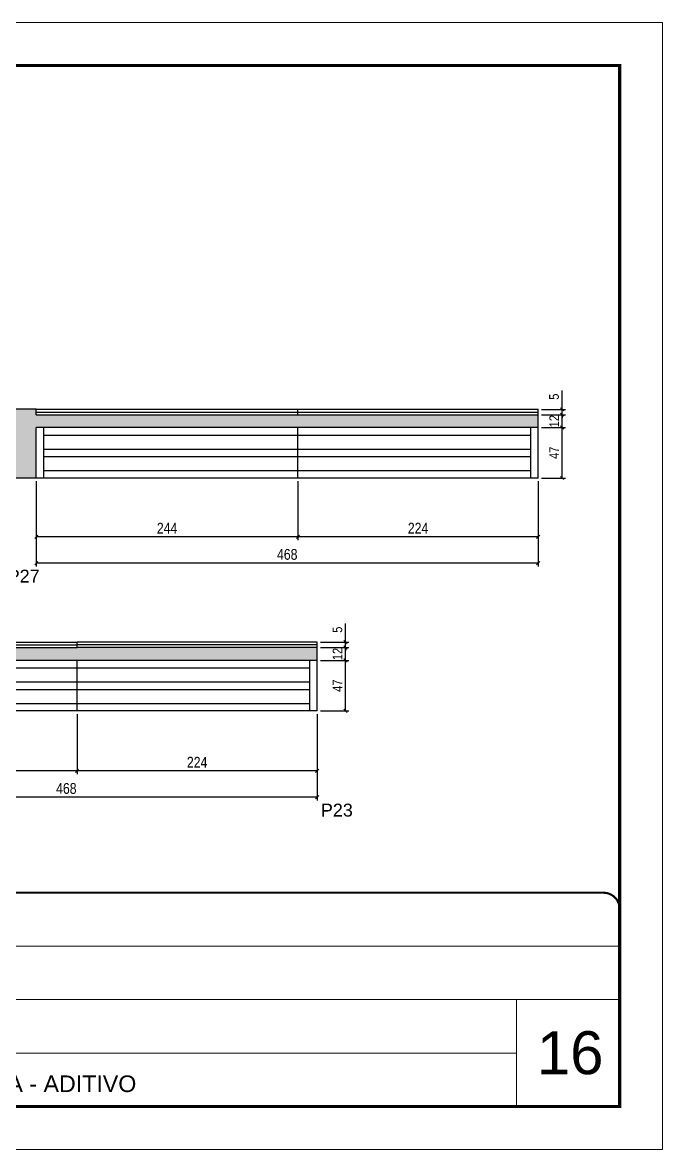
# Model space of a CAD drawing. Extents: x -10448 to -1189, y -11772 to 17235.
# Drawn here: x -4792 to -4195, y 12349 to 13399 of the extents above; entities that cross this region are included whole.
import ezdxf

# ---------------------------------------------------------------- set-up
doc = ezdxf.new("R2010")
doc.units = 0
doc.linetypes.add('CONTINUO', pattern=[0])
doc.linetypes.add('DASHED', pattern=[0.75, 0.5, -0.25])
for name, color, linetype in [('5', 5, 'Continuous'), ('COTA', 241, 'Continuous'), ('Painéis', 200, 'Continuous'), ('SARR_2.2x7', 40, 'Continuous'), ('SARR_EDITAR', 141, 'Continuous')]:
    doc.layers.add(name, color=color, linetype=linetype)
for name, color, linetype, lineweight in [('CARIMBO', 255, 'Continuous', 9), ('Folhas', 255, 'Continuous', 9), ('SARRAFO DE PRESSAO', 251, 'DASHED', 9)]:
    doc.layers.add(name, color=color, linetype=linetype, lineweight=lineweight)
doc.styles.add('ARIAL', font='arial.ttf')
doc.styles.add('COTA TECNICA', font='techl___.ttf', dxfattribs={"height": 10})
doc.styles.add('COTA TECNICA-50', font='techl___.ttf', dxfattribs={"height": 9})
doc.styles.get("Standard").update_dxf_attribs({"font": 'arial.ttf'})
doc.dimstyles.new('COTA PAINEL-50', dxfattribs={"dimtxt": 9, "dimasz": 3, "dimexe": 3, "dimexo": 3, "dimgap": 3, "dimtad": 1, "dimdec": 1, "dimzin": 12, "dimdsep": 46, "dimtxsty": 'COTA TECNICA-50', "dimblk1": 'OBLIQUE', "dimblk2": 'OBLIQUE', "dimsah": 1, "dimcen": 0.9, "dimclrd": 4, "dimclre": 4, "dimclrt": 240, "dimadec": 1, "dimazin": 3, "dimtfac": 1, "dimtdec": 1, "dimtmove": 0, "dimatfit": 3, "dimfxl": 1, "dimtolj": 1, "dimtzin": 12, "dimarcsym": 0})
doc.dimstyles.new('PAINEL', dxfattribs={"dimtxt": 10, "dimasz": 3, "dimexe": 3, "dimexo": 3, "dimgap": 3, "dimtad": 1, "dimdec": 1, "dimzin": 12, "dimdsep": 46, "dimtxsty": 'COTA TECNICA', "dimblk1": 'OBLIQUE', "dimblk2": 'OBLIQUE', "dimsah": 1, "dimcen": 0.9, "dimclrd": 4, "dimclre": 4, "dimclrt": 240, "dimadec": 1, "dimazin": 3, "dimtfac": 1, "dimtdec": 1, "dimtmove": 0, "dimatfit": 3, "dimfxl": 1, "dimtolj": 1, "dimtzin": 12, "dimarcsym": 0})

# ---------------------------------------------------------------- blocks, each defined once
blk = doc.blocks.new('9999999999')
at = {"color": 30, "linetype": 'CONTINUO'}
for p, q in [((98564.6, 34379.6), (99584, 34379.6)), ((98564.6, 34329.8), (99488, 34329.8)), ((99584, 34329.8), (99488, 34329.8)), ((99488, 34329.8), (99488, 34230.2)), ((98564.6, 34280), (99488, 34280))]:
    blk.add_line(p, q, dxfattribs=at)
at = {"color": 30, "linetype": 'CONTINUO', "const_width": 2}
blk.add_lwpolyline([(99584, 34230.2), (99584, 34414.4, 0.414214), (99569, 34429.4), (98229, 34429.4, 0.414214), (98214, 34414.4), (98214, 34245.2, 0.414214), (98229, 34230.2), (99584, 34230.2)], format="xyb", dxfattribs=at)
at = {"layer": 'Folhas'}
blk.add_lwpolyline([(98139, 34190.2), (99624, 34190.2), (99624, 35240.2), (98139, 35240.2)], close=True, dxfattribs=at)
at = {"layer": 'Folhas', "color": 30, "const_width": 3}
blk.add_lwpolyline([(98214, 34230.2), (99584, 34230.2), (99584, 35200.2), (98214, 35200.2)], close=True, dxfattribs=at)
at = {"color": 7, "linetype": 'Continuous', "ltscale": 5, "style": 'ARIAL'}
blk.add_text('LATERAL DE VIGA - ADITIVO', height=15.483, dxfattribs=at).set_placement((98837.7, 34243.7))
blk = doc.blocks.new('_Oblique')
at = {"color": 0, "linetype": 'ByBlock', "lineweight": -2}
blk.add_line((-0.5, -0.5), (0.5, 0.5), dxfattribs=at)
blk = doc.blocks.new('*D392')
at = {"layer": 'COTA', "color": 4, "linetype": 'ByBlock', "lineweight": -2, "transparency": 16777216}
for p, q in [((-4288.3, 13038.1), (-4288.3, 13055.6)), ((-4307.7, 13038.1), (-4285.3, 13038.1)), ((-4307.7, 13033.1), (-4285.3, 13033.1)), ((-4288.3, 13033.1), (-4288.3, 13038.1)), ((-4288.3, 13033.1), (-4288.3, 13030.1))]:
    blk.add_line(p, q, dxfattribs=at)
at = {"layer": 'Defpoints', "color": 0, "linetype": 'ByBlock', "transparency": 16777216}
for p in [(-4310.7, 13038.1), (-4310.7, 13033.1), (-4288.3, 13038.1)]:
    blk.add_point(p, dxfattribs=at)
at = {"layer": 'COTA', "color": 4, "linetype": 'ByBlock', "lineweight": -2, "transparency": 16777216, "xscale": 3, "yscale": 3, "zscale": 3}
for p, rotation in [((-4288.3, 13038.1), 270), ((-4288.3, 13033.1), 90)]:
    blk.add_blockref('_Oblique', p, dxfattribs=dict(at, rotation=rotation))
at = {"layer": 'COTA', "color": 240, "linetype": 'ByBlock', "transparency": 16777216, "insert": (-4295.9, 13049.9), "char_height": 9, "attachment_point": 5, "rotation": 90, "style": 'COTA TECNICA-50'}
blk.add_mtext('\\A1;5', dxfattribs=at)
blk = doc.blocks.new('*D365')
at = {"layer": 'COTA', "color": 4, "linetype": 'ByBlock', "lineweight": -2, "transparency": 16777216}
for p, q in [((-4740.7, 12754.1), (-4740.7, 12698.3)), ((-4516.7, 12754.1), (-4516.7, 12698.3)), ((-4516.7, 12701.3), (-4740.7, 12701.3))]:
    blk.add_line(p, q, dxfattribs=at)
at = {"layer": 'Defpoints', "color": 0, "linetype": 'ByBlock', "transparency": 16777216}
for p in [(-4740.7, 12757.1), (-4516.7, 12757.1), (-4740.7, 12701.3)]:
    blk.add_point(p, dxfattribs=at)
at = {"layer": 'COTA', "color": 4, "linetype": 'ByBlock', "lineweight": -2, "transparency": 16777216, "xscale": 3, "yscale": 3, "zscale": 3, "rotation": 180}
blk.add_blockref('_Oblique', (-4740.7, 12701.3), dxfattribs=at)
at = {"layer": 'COTA', "color": 4, "linetype": 'ByBlock', "lineweight": -2, "transparency": 16777216, "xscale": 3, "yscale": 3, "zscale": 3}
blk.add_blockref('_Oblique', (-4516.7, 12701.3), dxfattribs=at)
at = {"layer": 'COTA', "color": 240, "linetype": 'ByBlock', "transparency": 16777216, "insert": (-4628.7, 12709.3), "char_height": 10, "attachment_point": 5, "style": 'COTA TECNICA'}
blk.add_mtext('\\A1;224', dxfattribs=at)
blk = doc.blocks.new('*D366')
at = {"layer": 'COTA', "color": 4, "linetype": 'ByBlock', "lineweight": -2, "transparency": 16777216}
for p, q in [((-4984.7, 12754.1), (-4984.7, 12698.3)), ((-4740.7, 12754.1), (-4740.7, 12698.3)), ((-4740.7, 12701.3), (-4984.7, 12701.3))]:
    blk.add_line(p, q, dxfattribs=at)
at = {"layer": 'Defpoints', "color": 0, "linetype": 'ByBlock', "transparency": 16777216}
for p in [(-4984.7, 12757.1), (-4740.7, 12757.1), (-4984.7, 12701.3)]:
    blk.add_point(p, dxfattribs=at)
at = {"layer": 'COTA', "color": 4, "linetype": 'ByBlock', "lineweight": -2, "transparency": 16777216, "xscale": 3, "yscale": 3, "zscale": 3, "rotation": 180}
blk.add_blockref('_Oblique', (-4984.7, 12701.3), dxfattribs=at)
at = {"layer": 'COTA', "color": 4, "linetype": 'ByBlock', "lineweight": -2, "transparency": 16777216, "xscale": 3, "yscale": 3, "zscale": 3}
blk.add_blockref('_Oblique', (-4740.7, 12701.3), dxfattribs=at)
at = {"layer": 'COTA', "color": 240, "linetype": 'ByBlock', "transparency": 16777216, "insert": (-4862.7, 12709.3), "char_height": 10, "attachment_point": 5, "style": 'COTA TECNICA'}
blk.add_mtext('\\A1;244', dxfattribs=at)
blk = doc.blocks.new('*D367')
at = {"layer": 'COTA', "color": 4, "linetype": 'ByBlock', "lineweight": -2, "transparency": 16777216}
for p, q in [((-4984.7, 12754.1), (-4984.7, 12673.7)), ((-4516.7, 12754.1), (-4516.7, 12673.7)), ((-4516.7, 12676.7), (-4984.7, 12676.7))]:
    blk.add_line(p, q, dxfattribs=at)
at = {"layer": 'Defpoints', "color": 0, "linetype": 'ByBlock', "transparency": 16777216}
for p in [(-4984.7, 12757.1), (-4516.7, 12757.1), (-4984.7, 12676.7)]:
    blk.add_point(p, dxfattribs=at)
at = {"layer": 'COTA', "color": 4, "linetype": 'ByBlock', "lineweight": -2, "transparency": 16777216, "xscale": 3, "yscale": 3, "zscale": 3, "rotation": 180}
blk.add_blockref('_Oblique', (-4984.7, 12676.7), dxfattribs=at)
at = {"layer": 'COTA', "color": 4, "linetype": 'ByBlock', "lineweight": -2, "transparency": 16777216, "xscale": 3, "yscale": 3, "zscale": 3}
blk.add_blockref('_Oblique', (-4516.7, 12676.7), dxfattribs=at)
at = {"layer": 'COTA', "color": 240, "linetype": 'ByBlock', "transparency": 16777216, "insert": (-4750.7, 12684.8), "char_height": 10, "attachment_point": 5, "style": 'COTA TECNICA'}
blk.add_mtext('\\A1;468', dxfattribs=at)
blk = doc.blocks.new('*D369')
at = {"layer": 'COTA', "color": 4, "linetype": 'ByBlock', "lineweight": -2, "transparency": 16777216}
for p, q in [((-4534.7, 12971.1), (-4534.7, 12916.3)), ((-4310.7, 12971.1), (-4310.7, 12916.3)), ((-4310.7, 12919.3), (-4534.7, 12919.3))]:
    blk.add_line(p, q, dxfattribs=at)
at = {"layer": 'Defpoints', "color": 0, "linetype": 'ByBlock', "transparency": 16777216}
for p in [(-4534.7, 12974.1), (-4310.7, 12974.1), (-4534.7, 12919.3)]:
    blk.add_point(p, dxfattribs=at)
at = {"layer": 'COTA', "color": 4, "linetype": 'ByBlock', "lineweight": -2, "transparency": 16777216, "xscale": 3, "yscale": 3, "zscale": 3, "rotation": 180}
blk.add_blockref('_Oblique', (-4534.7, 12919.3), dxfattribs=at)
at = {"layer": 'COTA', "color": 4, "linetype": 'ByBlock', "lineweight": -2, "transparency": 16777216, "xscale": 3, "yscale": 3, "zscale": 3}
blk.add_blockref('_Oblique', (-4310.7, 12919.3), dxfattribs=at)
at = {"layer": 'COTA', "color": 240, "linetype": 'ByBlock', "transparency": 16777216, "insert": (-4422.7, 12927.4), "char_height": 10, "attachment_point": 5, "style": 'COTA TECNICA'}
blk.add_mtext('\\A1;224', dxfattribs=at)
blk = doc.blocks.new('*D370')
at = {"layer": 'COTA', "color": 4, "linetype": 'ByBlock', "lineweight": -2, "transparency": 16777216}
for p, q in [((-4778.7, 12971.1), (-4778.7, 12916.3)), ((-4534.7, 12971.1), (-4534.7, 12916.3)), ((-4534.7, 12919.3), (-4778.7, 12919.3))]:
    blk.add_line(p, q, dxfattribs=at)
at = {"layer": 'Defpoints', "color": 0, "linetype": 'ByBlock', "transparency": 16777216}
for p in [(-4778.7, 12974.1), (-4534.7, 12974.1), (-4778.7, 12919.3)]:
    blk.add_point(p, dxfattribs=at)
at = {"layer": 'COTA', "color": 4, "linetype": 'ByBlock', "lineweight": -2, "transparency": 16777216, "xscale": 3, "yscale": 3, "zscale": 3, "rotation": 180}
blk.add_blockref('_Oblique', (-4778.7, 12919.3), dxfattribs=at)
at = {"layer": 'COTA', "color": 4, "linetype": 'ByBlock', "lineweight": -2, "transparency": 16777216, "xscale": 3, "yscale": 3, "zscale": 3}
blk.add_blockref('_Oblique', (-4534.7, 12919.3), dxfattribs=at)
at = {"layer": 'COTA', "color": 240, "linetype": 'ByBlock', "transparency": 16777216, "insert": (-4656.7, 12927.4), "char_height": 10, "attachment_point": 5, "style": 'COTA TECNICA'}
blk.add_mtext('\\A1;244', dxfattribs=at)
blk = doc.blocks.new('*D380')
at = {"layer": 'COTA', "color": 4, "linetype": 'ByBlock', "lineweight": -2, "transparency": 16777216}
for p, q in [((-4778.7, 12971.1), (-4778.7, 12891.7)), ((-4310.7, 12971.1), (-4310.7, 12891.7)), ((-4310.7, 12894.7), (-4778.7, 12894.7))]:
    blk.add_line(p, q, dxfattribs=at)
at = {"layer": 'Defpoints', "color": 0, "linetype": 'ByBlock', "transparency": 16777216}
for p in [(-4778.7, 12974.1), (-4310.7, 12974.1), (-4778.7, 12894.7)]:
    blk.add_point(p, dxfattribs=at)
at = {"layer": 'COTA', "color": 4, "linetype": 'ByBlock', "lineweight": -2, "transparency": 16777216, "xscale": 3, "yscale": 3, "zscale": 3, "rotation": 180}
blk.add_blockref('_Oblique', (-4778.7, 12894.7), dxfattribs=at)
at = {"layer": 'COTA', "color": 4, "linetype": 'ByBlock', "lineweight": -2, "transparency": 16777216, "xscale": 3, "yscale": 3, "zscale": 3}
blk.add_blockref('_Oblique', (-4310.7, 12894.7), dxfattribs=at)
at = {"layer": 'COTA', "color": 240, "linetype": 'ByBlock', "transparency": 16777216, "insert": (-4544.7, 12902.9), "char_height": 10, "attachment_point": 5, "style": 'COTA TECNICA'}
blk.add_mtext('\\A1;468', dxfattribs=at)
blk = doc.blocks.new('*D374')
at = {"layer": 'COTA', "color": 4, "linetype": 'ByBlock', "lineweight": -2, "transparency": 16777216}
for p, q in [((-4307.7, 13021.1), (-4285.3, 13021.1)), ((-4288.3, 12974.1), (-4288.3, 13021.1)), ((-4307.7, 12974.1), (-4285.3, 12974.1))]:
    blk.add_line(p, q, dxfattribs=at)
at = {"layer": 'Defpoints', "color": 0, "linetype": 'ByBlock', "transparency": 16777216}
for p in [(-4310.7, 13021.1), (-4288.3, 13021.1), (-4310.7, 12974.1)]:
    blk.add_point(p, dxfattribs=at)
at = {"layer": 'COTA', "color": 4, "linetype": 'ByBlock', "lineweight": -2, "transparency": 16777216, "xscale": 3, "yscale": 3, "zscale": 3}
for p, rotation in [((-4288.3, 13021.1), 90), ((-4288.3, 12974.1), 270)]:
    blk.add_blockref('_Oblique', p, dxfattribs=dict(at, rotation=rotation))
at = {"layer": 'COTA', "color": 240, "linetype": 'ByBlock', "transparency": 16777216, "insert": (-4295.8, 12997.6), "char_height": 9, "attachment_point": 5, "rotation": 90, "style": 'COTA TECNICA-50'}
blk.add_mtext('\\A1;47', dxfattribs=at)
blk = doc.blocks.new('*D375')
at = {"layer": 'COTA', "color": 4, "linetype": 'ByBlock', "lineweight": -2, "transparency": 16777216}
for p, q in [((-4307.7, 13033.1), (-4285.3, 13033.1)), ((-4288.3, 13021.1), (-4288.3, 13033.1)), ((-4307.7, 13021.1), (-4285.3, 13021.1))]:
    blk.add_line(p, q, dxfattribs=at)
at = {"layer": 'Defpoints', "color": 0, "linetype": 'ByBlock', "transparency": 16777216}
for p in [(-4310.7, 13033.1), (-4288.3, 13033.1), (-4310.7, 13021.1)]:
    blk.add_point(p, dxfattribs=at)
at = {"layer": 'COTA', "color": 4, "linetype": 'ByBlock', "lineweight": -2, "transparency": 16777216, "xscale": 3, "yscale": 3, "zscale": 3}
for p, rotation in [((-4288.3, 13033.1), 90), ((-4288.3, 13021.1), 270)]:
    blk.add_blockref('_Oblique', p, dxfattribs=dict(at, rotation=rotation))
at = {"layer": 'COTA', "color": 240, "linetype": 'ByBlock', "transparency": 16777216, "insert": (-4295.8, 13027.1), "char_height": 9, "attachment_point": 5, "rotation": 90, "style": 'COTA TECNICA-50'}
blk.add_mtext('\\A1;12', dxfattribs=at)
blk = doc.blocks.new('*D389')
at = {"layer": 'COTA', "color": 4, "linetype": 'ByBlock', "lineweight": -2, "transparency": 16777216}
for p, q in [((-4513.7, 12804.1), (-4487.3, 12804.1)), ((-4490.3, 12757.1), (-4490.3, 12804.1)), ((-4513.7, 12757.1), (-4487.3, 12757.1))]:
    blk.add_line(p, q, dxfattribs=at)
at = {"layer": 'Defpoints', "color": 0, "linetype": 'ByBlock', "transparency": 16777216}
for p in [(-4516.7, 12804.1), (-4490.3, 12804.1), (-4516.7, 12757.1)]:
    blk.add_point(p, dxfattribs=at)
at = {"layer": 'COTA', "color": 4, "linetype": 'ByBlock', "lineweight": -2, "transparency": 16777216, "xscale": 3, "yscale": 3, "zscale": 3}
for p, rotation in [((-4490.3, 12804.1), 90), ((-4490.3, 12757.1), 270)]:
    blk.add_blockref('_Oblique', p, dxfattribs=dict(at, rotation=rotation))
at = {"layer": 'COTA', "color": 240, "linetype": 'ByBlock', "transparency": 16777216, "insert": (-4497.8, 12780.6), "char_height": 9, "attachment_point": 5, "rotation": 90, "style": 'COTA TECNICA-50'}
blk.add_mtext('\\A1;47', dxfattribs=at)
blk = doc.blocks.new('*D390')
at = {"layer": 'COTA', "color": 4, "linetype": 'ByBlock', "lineweight": -2, "transparency": 16777216}
for p, q in [((-4513.7, 12816.1), (-4487.3, 12816.1)), ((-4490.3, 12804.1), (-4490.3, 12816.1)), ((-4513.7, 12804.1), (-4487.3, 12804.1))]:
    blk.add_line(p, q, dxfattribs=at)
at = {"layer": 'Defpoints', "color": 0, "linetype": 'ByBlock', "transparency": 16777216}
for p in [(-4516.7, 12816.1), (-4490.3, 12816.1), (-4516.7, 12804.1)]:
    blk.add_point(p, dxfattribs=at)
at = {"layer": 'COTA', "color": 4, "linetype": 'ByBlock', "lineweight": -2, "transparency": 16777216, "xscale": 3, "yscale": 3, "zscale": 3}
for p, rotation in [((-4490.3, 12816.1), 90), ((-4490.3, 12804.1), 270)]:
    blk.add_blockref('_Oblique', p, dxfattribs=dict(at, rotation=rotation))
at = {"layer": 'COTA', "color": 240, "linetype": 'ByBlock', "transparency": 16777216, "insert": (-4497.8, 12810.1), "char_height": 9, "attachment_point": 5, "rotation": 90, "style": 'COTA TECNICA-50'}
blk.add_mtext('\\A1;12', dxfattribs=at)
blk = doc.blocks.new('*D391')
at = {"layer": 'COTA', "color": 4, "linetype": 'ByBlock', "lineweight": -2, "transparency": 16777216}
for p, q in [((-4490.3, 12821.1), (-4490.3, 12838.6)), ((-4513.7, 12821.1), (-4487.3, 12821.1)), ((-4490.3, 12816.1), (-4490.3, 12821.1)), ((-4513.7, 12816.1), (-4487.3, 12816.1)), ((-4490.3, 12816.1), (-4490.3, 12813.1))]:
    blk.add_line(p, q, dxfattribs=at)
at = {"layer": 'Defpoints', "color": 0, "linetype": 'ByBlock', "transparency": 16777216}
for p in [(-4516.7, 12821.1), (-4490.3, 12821.1), (-4516.7, 12816.1)]:
    blk.add_point(p, dxfattribs=at)
at = {"layer": 'COTA', "color": 4, "linetype": 'ByBlock', "lineweight": -2, "transparency": 16777216, "xscale": 3, "yscale": 3, "zscale": 3}
for p, rotation in [((-4490.3, 12821.1), 270), ((-4490.3, 12816.1), 90)]:
    blk.add_blockref('_Oblique', p, dxfattribs=dict(at, rotation=rotation))
at = {"layer": 'COTA', "color": 240, "linetype": 'ByBlock', "transparency": 16777216, "insert": (-4497.9, 12832.8), "char_height": 9, "attachment_point": 5, "rotation": 90, "style": 'COTA TECNICA-50'}
blk.add_mtext('\\A1;5', dxfattribs=at)

msp = doc.modelspace()

# ---------------------------------------------------------------- hatches: boundary and pattern name
at = {"layer": 'COTA', "linetype": 'ByBlock'}
h = msp.add_hatch(dxfattribs=at)
h.set_pattern_fill('AR-CONC', color=256, scale=0.03)
h.set_pattern_definition([(50, (-137856.7827, -19509.5526), (5.46554007, -0.47817257), [0.5715, -6.2865]), (355, (-137856.7827, -19509.5526), (-1.05730264, 5.73170536), [0.4572, -5.02921753]), (100.4514447, (-137856.327, -19509.5925), (4.40823741, 5.25353256), [0.48570026, -5.34270734]), (46.1842, (-137856.783, -19508.0286), (8.13237123, -1.26126984), [0.85725, -9.42975]), (96.6355576, (-137856.105, -19508.134), (7.122124, 7.42278374), [0.7285507, -8.01406824]), (351.184151, (-137856.783, -19508.029), (7.122124, 7.42278374), [0.685799, -7.54379196]), (21, (-137856.0207, -19508.4096), (4.54843174, -3.06795595), [0.5715, -6.2865]), (326, (-137856.0207, -19508.4096), (1.85406085, 5.52563898), [0.4572, -5.0292]), (71.451445, (-137855.6417, -19508.6653), (6.40249258, 2.45768307), [0.48570026, -5.34269813]), (37.5, (-137856.7827, -19509.5526), (0.092658098, 2.536651166), [0, -4.96824, 0, -5.1054, 0, -5.04825]), (7.5, (-137856.7827, -19509.5526), (2.004589875, 3.005417245), [0, -2.91084, 0, -4.85394, 0, -1.92405]), (327.5, (-137858.482, -19509.5526), (4.067717855, -0.17186232), [0, -1.905, 0, -5.9436, 0, -7.8867]), (317.5, (-137859.244, -19509.5526), (4.44387544, 0.76279473), [0, -2.4765, 0, -3.94716, 0, -5.6007])])
h.paths.add_polyline_path([(-4804.41, 12974.12), (-4778.67, 12974.12), (-4778.67, 13021.12), (-4310.67, 13021.12), (-4310.67, 13033.12), (-4778.67, 13033.12), (-4778.67, 13038.12), (-4804.41, 13038.12)])
h = msp.add_hatch(dxfattribs=at)
h.set_pattern_fill('AR-CONC', color=256, scale=0.03)
h.set_pattern_definition([(50, (-136288.7827, -17247.4024), (5.46554007, -0.47817257), [0.5715, -6.2865]), (355, (-136288.7827, -17247.4024), (-1.05730264, 5.73170536), [0.4572, -5.02921753]), (100.4514447, (-136288.327, -17247.442), (4.40823741, 5.25353256), [0.48570026, -5.34270734]), (46.1842, (-136288.783, -17245.8784), (8.13237123, -1.26126984), [0.85725, -9.42975]), (96.6355576, (-136288.105, -17245.9835), (7.122124, 7.42278374), [0.7285507, -8.01406824]), (351.184151, (-136288.783, -17245.878), (7.122124, 7.42278374), [0.685799, -7.54379196]), (21, (-136288.0207, -17246.2594), (4.54843174, -3.06795595), [0.5715, -6.2865]), (326, (-136288.0207, -17246.2594), (1.85406085, 5.52563898), [0.4572, -5.0292]), (71.451445, (-136287.6417, -17246.515), (6.40249258, 2.45768307), [0.48570026, -5.34269813]), (37.5, (-136288.7827, -17247.4024), (0.092658098, 2.536651166), [0, -4.96824, 0, -5.1054, 0, -5.04825]), (7.5, (-136288.7827, -17247.4024), (2.004589875, 3.005417245), [0, -2.91084, 0, -4.85394, 0, -1.92405]), (327.5, (-136290.482, -17247.4024), (4.067717855, -0.17186232), [0, -1.905, 0, -5.9436, 0, -7.8867]), (317.5, (-136291.244, -17247.4024), (4.44387544, 0.76279473), [0, -2.4765, 0, -3.94716, 0, -5.6007])])
h.paths.add_polyline_path([(-5016.91, 12757.1), (-4984.72, 12757.1), (-4984.72, 12804.1), (-4740.72, 12804.1), (-4516.72, 12804.1), (-4516.72, 12816.1), (-4740.72, 12816.1), (-4984.72, 12816.1), (-4984.72, 12821.1), (-5016.91, 12821.1), (-5016.91, 12816.1), (-5484.91, 12816.1), (-5484.91, 12804.1), (-5016.91, 12804.1)])

# ---------------------------------------------------------------- linework, layer by layer
for p, q in [((-4778.67, 13038.12), (-4804.41, 13038.12)), ((-4310.67, 13021.12), (-4310.67, 13033.12)), ((-4778.67, 12974.12), (-4804.41, 12974.12))]:
    msp.add_line(p, q, dxfattribs=at)
at = {"layer": 'Painéis', "linetype": 'Continuous'}
for p, q in [((-4778.67, 13033.12), (-4778.67, 13038.12)), ((-4778.67, 13033.12), (-4778.67, 13038.12)), ((-4534.67, 13033.12), (-4534.67, 13038.12)), ((-4310.67, 13033.12), (-4310.67, 13038.12)), ((-4310.67, 13033.12), (-4310.67, 13038.12)), ((-4740.72, 12816.1), (-4740.72, 12821.1)), ((-4740.72, 12816.1), (-4740.72, 12821.1)), ((-4516.72, 12816.1), (-4516.72, 12821.1))]:
    msp.add_line(p, q, dxfattribs=at)
at = {"layer": 'Painéis', "linetype": 'ByBlock'}
for p, q in [((-4310.67, 13021.12), (-4778.67, 13021.12)), ((-4778.67, 12974.12), (-4778.67, 13021.12)), ((-4778.67, 12974.12), (-4778.67, 13021.12)), ((-4534.67, 12974.12), (-4534.67, 13021.12)), ((-4310.67, 12974.12), (-4310.67, 13021.12)), ((-4310.67, 12974.12), (-4310.67, 13021.12)), ((-4310.67, 12974.12), (-4778.67, 12974.12)), ((-4516.72, 12804.1), (-4516.72, 12816.1)), ((-4740.72, 12804.1), (-4984.72, 12804.1)), ((-4516.72, 12804.1), (-4740.72, 12804.1)), ((-4740.72, 12757.1), (-4740.72, 12804.1)), ((-4740.72, 12757.1), (-4740.72, 12804.1)), ((-4516.72, 12757.1), (-4516.72, 12804.1)), ((-4740.72, 12757.1), (-4984.72, 12757.1)), ((-4516.72, 12757.1), (-4740.72, 12757.1))]:
    msp.add_line(p, q, dxfattribs=at)
at = {"layer": 'Painéis', "linetype": 'Continuous'}
for points in [[(-4778.67, 13038.12), (-4310.67, 13038.12)], [(-4778.67, 13033.12), (-4310.67, 13033.12)], [(-4984.72, 12821.1), (-4740.72, 12821.1)], [(-4516.72, 12821.1), (-4740.72, 12821.1)], [(-4984.72, 12816.1), (-4740.72, 12816.1)], [(-4516.72, 12816.1), (-4740.72, 12816.1)]]:
    msp.add_lwpolyline(points, dxfattribs=at)
at = {"layer": 'SARR_2.2x7', "linetype": 'Continuous'}
for p, q in [((-4771.67, 12974.12), (-4771.67, 13021.12)), ((-4317.67, 12974.12), (-4317.67, 13021.12)), ((-4771.67, 13014.12), (-4534.67, 13014.12)), ((-4534.67, 13014.12), (-4317.67, 13014.12)), ((-4771.67, 13001.12), (-4534.67, 13001.12)), ((-4534.67, 13001.12), (-4317.67, 13001.12)), ((-4771.67, 12994.12), (-4534.67, 12994.12)), ((-4534.67, 12994.12), (-4317.67, 12994.12)), ((-4771.67, 12981.12), (-4534.67, 12981.12)), ((-4534.67, 12981.12), (-4317.67, 12981.12)), ((-4523.72, 12757.1), (-4523.72, 12804.1)), ((-4977.72, 12797.1), (-4740.72, 12797.1)), ((-4740.72, 12797.1), (-4523.72, 12797.1)), ((-4977.72, 12784.1), (-4740.72, 12784.1)), ((-4740.72, 12784.1), (-4523.72, 12784.1)), ((-4977.72, 12777.1), (-4740.72, 12777.1)), ((-4740.72, 12777.1), (-4523.72, 12777.1)), ((-4977.72, 12764.1), (-4740.72, 12764.1)), ((-4740.72, 12764.1), (-4523.72, 12764.1))]:
    msp.add_line(p, q, dxfattribs=at)
at = {"layer": 'SARR_EDITAR', "linetype": 'Continuous'}
for points in [[(-4778.67, 13035.62), (-4310.67, 13035.62)], [(-4984.72, 12818.6), (-4740.72, 12818.6)], [(-4516.72, 12818.6), (-4740.72, 12818.6)]]:
    msp.add_lwpolyline(points, dxfattribs=at)

# ---------------------------------------------------------------- block references
at = {"layer": 'SARRAFO DE PRESSAO', "color": 6, "linetype": 'ByBlock'}
msp.add_blockref('9999999999', (-103818.76, -21841.7), dxfattribs=at)

# ---------------------------------------------------------------- texts
at = {"layer": '5', "linetype": 'Continuous'}
for s, p in [('P27', (-4805.38, 12876.72)), ('P23', (-4513.34, 12658.7))]:
    msp.add_text(s, height=12, rotation=359.99996, dxfattribs=at).set_placement(p)
at = {"layer": 'CARIMBO', "style": 'ARIAL'}
msp.add_text('16', height=40, dxfattribs=at).set_placement((-4311.92, 12418.65))

# ---------------------------------------------------------------- dimensions: what is measured, and where the dimension line sits
at = {"layer": 'COTA', "linetype": 'ByBlock'}
for base, p1, p2, angle, dimstyle, picture, middle in [((-4288.26, 13038.12), (-4310.67, 13033.12), (-4310.67, 13038.12), 90, 'COTA PAINEL-50', '*D392', (-4295.86, 13049.87)), ((-4288.26, 13021.12), (-4310.67, 12974.12), (-4310.67, 13021.12), 90, 'COTA PAINEL-50', '*D374', (-4295.82, 12997.62)), ((-4778.67, 12894.73), (-4310.67, 12974.12), (-4778.67, 12974.12), 180, 'PAINEL', '*D380', (-4544.67, 12902.86)), ((-4534.67, 12919.28), (-4310.67, 12974.12), (-4534.67, 12974.12), 180, 'PAINEL', '*D369', (-4422.67, 12927.35)), ((-4490.28, 12821.1), (-4516.72, 12816.1), (-4516.72, 12821.1), 90, 'COTA PAINEL-50', '*D391', (-4497.88, 12832.84)), ((-4490.28, 12804.1), (-4516.72, 12757.1), (-4516.72, 12804.1), 90, 'COTA PAINEL-50', '*D389', (-4497.85, 12780.6)), ((-4984.72, 12701.25), (-4740.72, 12757.1), (-4984.72, 12757.1), 180, 'PAINEL', '*D366', (-4862.72, 12709.32)), ((-4984.72, 12676.71), (-4516.72, 12757.1), (-4984.72, 12757.1), 180, 'PAINEL', '*D367', (-4750.72, 12684.83))]:
    dim = msp.add_linear_dim(base=base, p1=p1, p2=p2, angle=angle, dimstyle=dimstyle, dxfattribs=at)
    dim.commit()
    dim.dimension.update_dxf_attribs({"geometry": picture, "text_midpoint": middle})
dim = msp.add_linear_dim(base=(-4288.26, 13033.12), p1=(-4310.67, 13021.12), p2=(-4310.67, 13033.12), angle=90, dimstyle='COTA PAINEL-50', override={"dimtmove": 1}, dxfattribs=at)
dim.commit()
dim.dimension.update_dxf_attribs({"geometry": '*D375', "text_midpoint": (-4288.26, 13027.12), "dimtype": 160})
for base, p1, p2, picture, middle in [((-4778.67, 12919.28), (-4534.67, 12974.12), (-4778.67, 12974.12), '*D370', (-4656.67, 12927.35)), ((-4740.72, 12701.25), (-4516.72, 12757.1), (-4740.72, 12757.1), '*D365', (-4628.72, 12709.32))]:
    dim = msp.add_linear_dim(base=base, p1=p1, p2=p2, angle=180, dimstyle='PAINEL', override={"dimtmove": 1}, dxfattribs=at)
    dim.commit()
    dim.dimension.update_dxf_attribs({"geometry": picture, "text_midpoint": middle})
dim = msp.add_linear_dim(base=(-4490.28, 12816.1), p1=(-4516.72, 12804.1), p2=(-4516.72, 12816.1), angle=90, dimstyle='COTA PAINEL-50', dxfattribs=at)
dim.commit()
dim.dimension.update_dxf_attribs({"geometry": '*D390', "text_midpoint": (-4490.28, 12810.1), "dimtype": 160})

doc.saveas('drawing.dxf')
